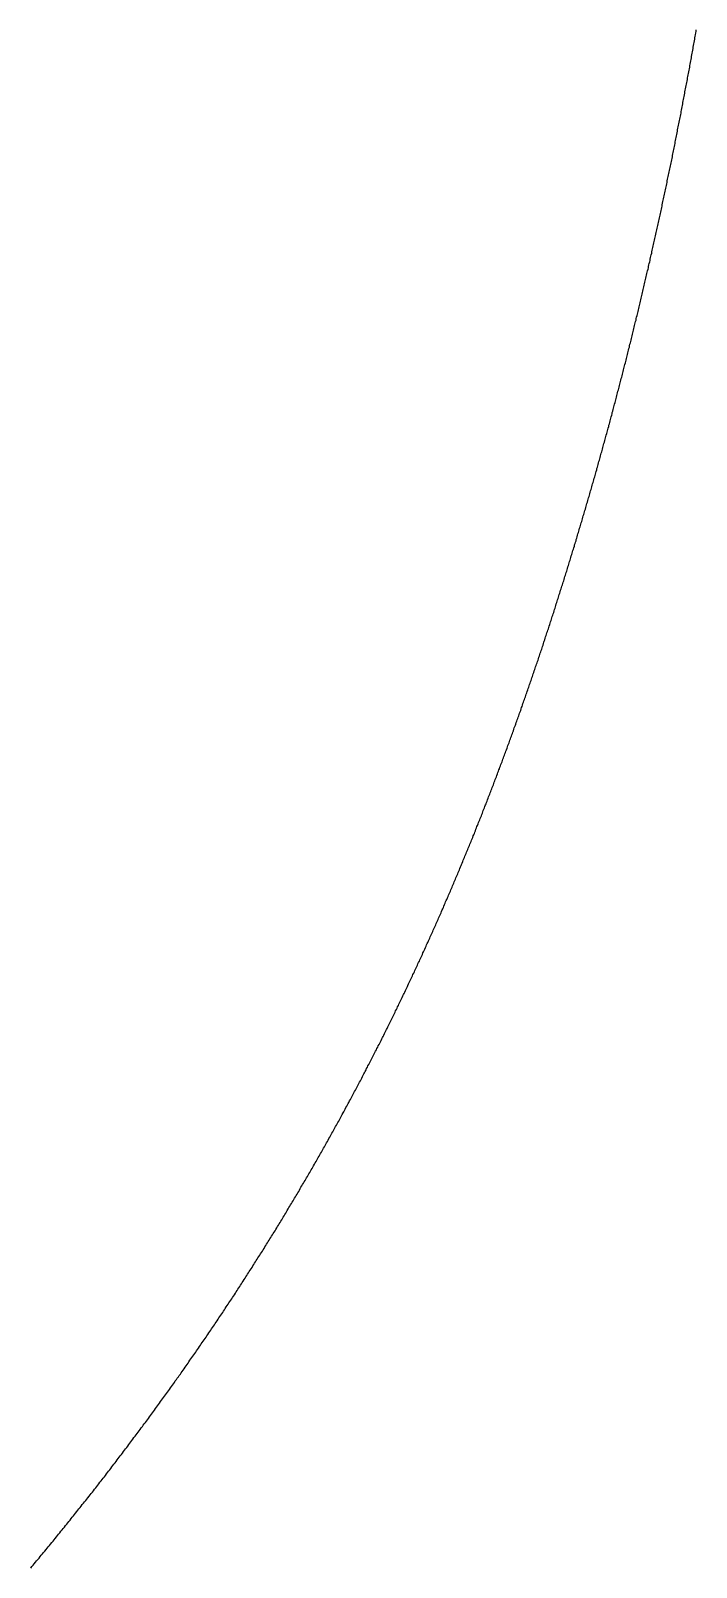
# Model space of a CAD drawing. Header units: millimetres. Extents: x 88 to 97873, y 32 to 55088.
# Drawn here: x 49179.77 to 49184.15, y 5155.69 to 5165.8 of the extents above; entities that cross this region are included whole.
import ezdxf

# ---------------------------------------------------------------- set-up
doc = ezdxf.new("R2010")
doc.units = ezdxf.units.MM
doc.header["$LTSCALE"] = 0.3

msp = doc.modelspace()

# ---------------------------------------------------------------- linework, layer by layer
for p, q in [((49184.152, 5165.797), (49184.153, 5165.807)), ((49184.133, 5165.694), (49184.135, 5165.705)), ((49184.135, 5165.705), (49184.137, 5165.715)), ((49184.137, 5165.715), (49184.139, 5165.725)), ((49184.139, 5165.725), (49184.141, 5165.735)), ((49184.141, 5165.735), (49184.143, 5165.746)), ((49184.143, 5165.746), (49184.144, 5165.756)), ((49184.144, 5165.756), (49184.146, 5165.766)), ((49184.146, 5165.766), (49184.148, 5165.776)), ((49184.148, 5165.776), (49184.15, 5165.787)), ((49184.15, 5165.787), (49184.152, 5165.797)), ((49184.115, 5165.593), (49184.117, 5165.603)), ((49184.117, 5165.603), (49184.119, 5165.613)), ((49184.119, 5165.613), (49184.121, 5165.623)), ((49184.121, 5165.623), (49184.122, 5165.633)), ((49184.122, 5165.633), (49184.124, 5165.643)), ((49184.124, 5165.643), (49184.126, 5165.654)), ((49184.126, 5165.654), (49184.128, 5165.664)), ((49184.128, 5165.664), (49184.13, 5165.674)), ((49184.13, 5165.674), (49184.132, 5165.684)), ((49184.132, 5165.684), (49184.133, 5165.694)), ((49184.096, 5165.491), (49184.098, 5165.501)), ((49184.098, 5165.501), (49184.1, 5165.511)), ((49184.1, 5165.511), (49184.102, 5165.521)), ((49184.102, 5165.521), (49184.104, 5165.532)), ((49184.104, 5165.532), (49184.106, 5165.542)), ((49184.106, 5165.542), (49184.108, 5165.552)), ((49184.108, 5165.552), (49184.11, 5165.562)), ((49184.11, 5165.562), (49184.111, 5165.572)), ((49184.111, 5165.572), (49184.113, 5165.582)), ((49184.113, 5165.582), (49184.115, 5165.593)), ((49184.078, 5165.39), (49184.079, 5165.4)), ((49184.079, 5165.4), (49184.081, 5165.41)), ((49184.081, 5165.41), (49184.083, 5165.42)), ((49184.083, 5165.42), (49184.085, 5165.431)), ((49184.085, 5165.431), (49184.087, 5165.441)), ((49184.087, 5165.441), (49184.089, 5165.451)), ((49184.089, 5165.451), (49184.091, 5165.461)), ((49184.091, 5165.461), (49184.093, 5165.471)), ((49184.093, 5165.471), (49184.095, 5165.481)), ((49184.095, 5165.481), (49184.096, 5165.491)), ((49184.058, 5165.29), (49184.06, 5165.3)), ((49184.06, 5165.3), (49184.062, 5165.31)), ((49184.062, 5165.31), (49184.064, 5165.32)), ((49184.064, 5165.32), (49184.066, 5165.33)), ((49184.066, 5165.33), (49184.068, 5165.34)), ((49184.068, 5165.34), (49184.07, 5165.35)), ((49184.07, 5165.35), (49184.072, 5165.36)), ((49184.072, 5165.36), (49184.074, 5165.37)), ((49184.074, 5165.37), (49184.076, 5165.38)), ((49184.076, 5165.38), (49184.078, 5165.39)), ((49184.039, 5165.19), (49184.041, 5165.2)), ((49184.041, 5165.2), (49184.043, 5165.21)), ((49184.043, 5165.21), (49184.045, 5165.22)), ((49184.045, 5165.22), (49184.047, 5165.23)), ((49184.047, 5165.23), (49184.049, 5165.24)), ((49184.049, 5165.24), (49184.051, 5165.25)), ((49184.051, 5165.25), (49184.053, 5165.26)), ((49184.053, 5165.26), (49184.055, 5165.27)), ((49184.055, 5165.27), (49184.057, 5165.28)), ((49184.057, 5165.28), (49184.058, 5165.29)), ((49184.017, 5165.08), (49184.019, 5165.09)), ((49184.019, 5165.09), (49184.021, 5165.1)), ((49184.021, 5165.1), (49184.023, 5165.11)), ((49184.023, 5165.11), (49184.025, 5165.12)), ((49184.025, 5165.12), (49184.027, 5165.13)), ((49184.027, 5165.13), (49184.029, 5165.14)), ((49184.029, 5165.14), (49184.031, 5165.15)), ((49184.031, 5165.15), (49184.033, 5165.16)), ((49184.033, 5165.16), (49184.035, 5165.17)), ((49184.035, 5165.17), (49184.037, 5165.18)), ((49184.037, 5165.18), (49184.039, 5165.19)), ((49183.998, 5164.981), (49184, 5164.991)), ((49184, 5164.991), (49184.002, 5165.001)), ((49184.002, 5165.001), (49184.004, 5165.011)), ((49184.004, 5165.011), (49184.006, 5165.021)), ((49184.006, 5165.021), (49184.008, 5165.031)), ((49184.008, 5165.031), (49184.01, 5165.041)), ((49184.01, 5165.041), (49184.012, 5165.05)), ((49184.012, 5165.05), (49184.014, 5165.06)), ((49184.014, 5165.06), (49184.015, 5165.07)), ((49184.015, 5165.07), (49184.017, 5165.08)), ((49183.977, 5164.883), (49183.979, 5164.892)), ((49183.979, 5164.892), (49183.981, 5164.902)), ((49183.981, 5164.902), (49183.983, 5164.912)), ((49183.983, 5164.912), (49183.985, 5164.922)), ((49183.985, 5164.922), (49183.988, 5164.932)), ((49183.988, 5164.932), (49183.99, 5164.942)), ((49183.99, 5164.942), (49183.992, 5164.952)), ((49183.992, 5164.952), (49183.994, 5164.961)), ((49183.994, 5164.961), (49183.996, 5164.971)), ((49183.996, 5164.971), (49183.998, 5164.981)), ((49183.957, 5164.784), (49183.959, 5164.794)), ((49183.959, 5164.794), (49183.961, 5164.804)), ((49183.961, 5164.804), (49183.963, 5164.814)), ((49183.963, 5164.814), (49183.965, 5164.824)), ((49183.965, 5164.824), (49183.967, 5164.833)), ((49183.967, 5164.833), (49183.969, 5164.843)), ((49183.969, 5164.843), (49183.971, 5164.853)), ((49183.971, 5164.853), (49183.973, 5164.863)), ((49183.973, 5164.863), (49183.975, 5164.873)), ((49183.975, 5164.873), (49183.977, 5164.883)), ((49183.934, 5164.677), (49183.936, 5164.686)), ((49183.936, 5164.686), (49183.938, 5164.696)), ((49183.938, 5164.696), (49183.94, 5164.706)), ((49183.94, 5164.706), (49183.943, 5164.716)), ((49183.943, 5164.716), (49183.945, 5164.726)), ((49183.945, 5164.726), (49183.947, 5164.735)), ((49183.947, 5164.735), (49183.949, 5164.745)), ((49183.949, 5164.745), (49183.951, 5164.755)), ((49183.951, 5164.755), (49183.953, 5164.765)), ((49183.953, 5164.765), (49183.955, 5164.774)), ((49183.955, 5164.774), (49183.957, 5164.784)), ((49183.913, 5164.579), (49183.915, 5164.589)), ((49183.915, 5164.589), (49183.917, 5164.599)), ((49183.917, 5164.599), (49183.92, 5164.608)), ((49183.92, 5164.608), (49183.922, 5164.618)), ((49183.922, 5164.618), (49183.924, 5164.628)), ((49183.924, 5164.628), (49183.926, 5164.638)), ((49183.926, 5164.638), (49183.928, 5164.647)), ((49183.928, 5164.647), (49183.93, 5164.657)), ((49183.93, 5164.657), (49183.932, 5164.667)), ((49183.932, 5164.667), (49183.934, 5164.677)), ((49183.892, 5164.482), (49183.894, 5164.492)), ((49183.894, 5164.492), (49183.896, 5164.502)), ((49183.896, 5164.502), (49183.898, 5164.511)), ((49183.898, 5164.511), (49183.901, 5164.521)), ((49183.901, 5164.521), (49183.903, 5164.531)), ((49183.903, 5164.531), (49183.905, 5164.54)), ((49183.905, 5164.54), (49183.907, 5164.55)), ((49183.907, 5164.55), (49183.909, 5164.56)), ((49183.909, 5164.56), (49183.911, 5164.57)), ((49183.911, 5164.57), (49183.913, 5164.579)), ((49183.868, 5164.376), (49183.87, 5164.386)), ((49183.87, 5164.386), (49183.873, 5164.395)), ((49183.873, 5164.395), (49183.875, 5164.405)), ((49183.875, 5164.405), (49183.877, 5164.415)), ((49183.877, 5164.415), (49183.879, 5164.424)), ((49183.879, 5164.424), (49183.881, 5164.434)), ((49183.881, 5164.434), (49183.883, 5164.444)), ((49183.883, 5164.444), (49183.886, 5164.453)), ((49183.886, 5164.453), (49183.888, 5164.463)), ((49183.888, 5164.463), (49183.89, 5164.473)), ((49183.89, 5164.473), (49183.892, 5164.482)), ((49183.847, 5164.28), (49183.849, 5164.289)), ((49183.849, 5164.289), (49183.851, 5164.299)), ((49183.851, 5164.299), (49183.853, 5164.309)), ((49183.853, 5164.309), (49183.855, 5164.318)), ((49183.855, 5164.318), (49183.857, 5164.328)), ((49183.857, 5164.328), (49183.86, 5164.337)), ((49183.86, 5164.337), (49183.862, 5164.347)), ((49183.862, 5164.347), (49183.864, 5164.357)), ((49183.864, 5164.357), (49183.866, 5164.366)), ((49183.866, 5164.366), (49183.868, 5164.376)), ((49183.822, 5164.174), (49183.824, 5164.184)), ((49183.824, 5164.184), (49183.827, 5164.194)), ((49183.827, 5164.194), (49183.829, 5164.203)), ((49183.829, 5164.203), (49183.831, 5164.213)), ((49183.831, 5164.213), (49183.833, 5164.222)), ((49183.833, 5164.222), (49183.836, 5164.232)), ((49183.836, 5164.232), (49183.838, 5164.241)), ((49183.838, 5164.241), (49183.84, 5164.251)), ((49183.84, 5164.251), (49183.842, 5164.261)), ((49183.842, 5164.261), (49183.844, 5164.27)), ((49183.844, 5164.27), (49183.847, 5164.28)), ((49183.798, 5164.069), (49183.8, 5164.079)), ((49183.8, 5164.079), (49183.802, 5164.088)), ((49183.802, 5164.088), (49183.804, 5164.098)), ((49183.804, 5164.098), (49183.807, 5164.107)), ((49183.807, 5164.107), (49183.809, 5164.117)), ((49183.809, 5164.117), (49183.811, 5164.127)), ((49183.811, 5164.127), (49183.813, 5164.136)), ((49183.813, 5164.136), (49183.816, 5164.146)), ((49183.816, 5164.146), (49183.818, 5164.155)), ((49183.818, 5164.155), (49183.82, 5164.165)), ((49183.82, 5164.165), (49183.822, 5164.174)), ((49183.775, 5163.974), (49183.777, 5163.984)), ((49183.777, 5163.984), (49183.78, 5163.993)), ((49183.78, 5163.993), (49183.782, 5164.003)), ((49183.782, 5164.003), (49183.784, 5164.012)), ((49183.784, 5164.012), (49183.786, 5164.022)), ((49183.786, 5164.022), (49183.789, 5164.031)), ((49183.789, 5164.031), (49183.791, 5164.041)), ((49183.791, 5164.041), (49183.793, 5164.05)), ((49183.793, 5164.05), (49183.795, 5164.06)), ((49183.795, 5164.06), (49183.798, 5164.069)), ((49183.75, 5163.87), (49183.752, 5163.879)), ((49183.752, 5163.879), (49183.754, 5163.889)), ((49183.754, 5163.889), (49183.757, 5163.898)), ((49183.757, 5163.898), (49183.759, 5163.908)), ((49183.759, 5163.908), (49183.761, 5163.917)), ((49183.761, 5163.917), (49183.764, 5163.927)), ((49183.764, 5163.927), (49183.766, 5163.936)), ((49183.766, 5163.936), (49183.768, 5163.946)), ((49183.768, 5163.946), (49183.77, 5163.955)), ((49183.77, 5163.955), (49183.773, 5163.965)), ((49183.773, 5163.965), (49183.775, 5163.974)), ((49183.724, 5163.766), (49183.727, 5163.776)), ((49183.727, 5163.776), (49183.729, 5163.785)), ((49183.729, 5163.785), (49183.731, 5163.794)), ((49183.731, 5163.794), (49183.734, 5163.804)), ((49183.734, 5163.804), (49183.736, 5163.813)), ((49183.736, 5163.813), (49183.738, 5163.823)), ((49183.738, 5163.823), (49183.741, 5163.832)), ((49183.741, 5163.832), (49183.743, 5163.842)), ((49183.743, 5163.842), (49183.745, 5163.851)), ((49183.745, 5163.851), (49183.747, 5163.861)), ((49183.747, 5163.861), (49183.75, 5163.87)), ((49183.701, 5163.672), (49183.703, 5163.681)), ((49183.703, 5163.681), (49183.705, 5163.691)), ((49183.705, 5163.691), (49183.708, 5163.7)), ((49183.708, 5163.7), (49183.71, 5163.71)), ((49183.71, 5163.71), (49183.713, 5163.719)), ((49183.713, 5163.719), (49183.715, 5163.728)), ((49183.715, 5163.728), (49183.717, 5163.738)), ((49183.717, 5163.738), (49183.72, 5163.747)), ((49183.72, 5163.747), (49183.722, 5163.757)), ((49183.722, 5163.757), (49183.724, 5163.766)), ((49183.675, 5163.569), (49183.677, 5163.578)), ((49183.677, 5163.578), (49183.679, 5163.588)), ((49183.679, 5163.588), (49183.682, 5163.597)), ((49183.682, 5163.597), (49183.684, 5163.606)), ((49183.684, 5163.606), (49183.687, 5163.616)), ((49183.687, 5163.616), (49183.689, 5163.625)), ((49183.689, 5163.625), (49183.691, 5163.634)), ((49183.691, 5163.634), (49183.694, 5163.644)), ((49183.694, 5163.644), (49183.696, 5163.653)), ((49183.696, 5163.653), (49183.698, 5163.663)), ((49183.698, 5163.663), (49183.701, 5163.672)), ((49183.648, 5163.466), (49183.65, 5163.475)), ((49183.65, 5163.475), (49183.653, 5163.485)), ((49183.653, 5163.485), (49183.655, 5163.494)), ((49183.655, 5163.494), (49183.658, 5163.503)), ((49183.658, 5163.503), (49183.66, 5163.513)), ((49183.66, 5163.513), (49183.663, 5163.522)), ((49183.663, 5163.522), (49183.665, 5163.531)), ((49183.665, 5163.531), (49183.667, 5163.541)), ((49183.667, 5163.541), (49183.67, 5163.55)), ((49183.67, 5163.55), (49183.672, 5163.559)), ((49183.672, 5163.559), (49183.675, 5163.569)), ((49183.621, 5163.364), (49183.624, 5163.373)), ((49183.624, 5163.373), (49183.626, 5163.382)), ((49183.626, 5163.382), (49183.629, 5163.391)), ((49183.629, 5163.391), (49183.631, 5163.401)), ((49183.631, 5163.401), (49183.633, 5163.41)), ((49183.633, 5163.41), (49183.636, 5163.419)), ((49183.636, 5163.419), (49183.638, 5163.429)), ((49183.638, 5163.429), (49183.641, 5163.438)), ((49183.641, 5163.438), (49183.643, 5163.447)), ((49183.643, 5163.447), (49183.646, 5163.457)), ((49183.646, 5163.457), (49183.648, 5163.466)), ((49183.594, 5163.261), (49183.597, 5163.271)), ((49183.597, 5163.271), (49183.599, 5163.28)), ((49183.599, 5163.28), (49183.601, 5163.289)), ((49183.601, 5163.289), (49183.604, 5163.298)), ((49183.604, 5163.298), (49183.606, 5163.308)), ((49183.606, 5163.308), (49183.609, 5163.317)), ((49183.609, 5163.317), (49183.611, 5163.326)), ((49183.611, 5163.326), (49183.614, 5163.336)), ((49183.614, 5163.336), (49183.616, 5163.345)), ((49183.616, 5163.345), (49183.619, 5163.354)), ((49183.619, 5163.354), (49183.621, 5163.364)), ((49183.567, 5163.159), (49183.569, 5163.169)), ((49183.569, 5163.169), (49183.572, 5163.178)), ((49183.572, 5163.178), (49183.574, 5163.187)), ((49183.574, 5163.187), (49183.577, 5163.197)), ((49183.577, 5163.197), (49183.579, 5163.206)), ((49183.579, 5163.206), (49183.582, 5163.215)), ((49183.582, 5163.215), (49183.584, 5163.224)), ((49183.584, 5163.224), (49183.587, 5163.234)), ((49183.587, 5163.234), (49183.589, 5163.243)), ((49183.589, 5163.243), (49183.592, 5163.252)), ((49183.592, 5163.252), (49183.594, 5163.261)), ((49183.541, 5163.067), (49183.544, 5163.076)), ((49183.544, 5163.076), (49183.546, 5163.086)), ((49183.546, 5163.086), (49183.549, 5163.095)), ((49183.549, 5163.095), (49183.551, 5163.104)), ((49183.551, 5163.104), (49183.554, 5163.113)), ((49183.554, 5163.113), (49183.556, 5163.123)), ((49183.556, 5163.123), (49183.559, 5163.132)), ((49183.559, 5163.132), (49183.561, 5163.141)), ((49183.561, 5163.141), (49183.564, 5163.15)), ((49183.564, 5163.15), (49183.567, 5163.159)), ((49183.513, 5162.966), (49183.516, 5162.975)), ((49183.516, 5162.975), (49183.518, 5162.984)), ((49183.518, 5162.984), (49183.521, 5162.993)), ((49183.521, 5162.993), (49183.523, 5163.003)), ((49183.523, 5163.003), (49183.526, 5163.012)), ((49183.526, 5163.012), (49183.528, 5163.021)), ((49183.528, 5163.021), (49183.531, 5163.03)), ((49183.531, 5163.03), (49183.534, 5163.039)), ((49183.534, 5163.039), (49183.536, 5163.049)), ((49183.536, 5163.049), (49183.539, 5163.058)), ((49183.539, 5163.058), (49183.541, 5163.067)), ((49183.485, 5162.865), (49183.487, 5162.874)), ((49183.487, 5162.874), (49183.49, 5162.883)), ((49183.49, 5162.883), (49183.492, 5162.892)), ((49183.492, 5162.892), (49183.495, 5162.901)), ((49183.495, 5162.901), (49183.498, 5162.911)), ((49183.498, 5162.911), (49183.5, 5162.92)), ((49183.5, 5162.92), (49183.503, 5162.929)), ((49183.503, 5162.929), (49183.505, 5162.938)), ((49183.505, 5162.938), (49183.508, 5162.947)), ((49183.508, 5162.947), (49183.51, 5162.957)), ((49183.51, 5162.957), (49183.513, 5162.966)), ((49183.456, 5162.764), (49183.458, 5162.773)), ((49183.458, 5162.773), (49183.461, 5162.782)), ((49183.461, 5162.782), (49183.464, 5162.791)), ((49183.464, 5162.791), (49183.466, 5162.801)), ((49183.466, 5162.801), (49183.469, 5162.81)), ((49183.469, 5162.81), (49183.471, 5162.819)), ((49183.471, 5162.819), (49183.474, 5162.828)), ((49183.474, 5162.828), (49183.477, 5162.837)), ((49183.477, 5162.837), (49183.479, 5162.846)), ((49183.479, 5162.846), (49183.482, 5162.856)), ((49183.482, 5162.856), (49183.485, 5162.865)), ((49183.424, 5162.654), (49183.426, 5162.663)), ((49183.426, 5162.663), (49183.429, 5162.673)), ((49183.429, 5162.673), (49183.432, 5162.682)), ((49183.432, 5162.682), (49183.434, 5162.691)), ((49183.434, 5162.691), (49183.437, 5162.7)), ((49183.437, 5162.7), (49183.44, 5162.709)), ((49183.44, 5162.709), (49183.442, 5162.718)), ((49183.442, 5162.718), (49183.445, 5162.727)), ((49183.445, 5162.727), (49183.448, 5162.737)), ((49183.448, 5162.737), (49183.45, 5162.746)), ((49183.45, 5162.746), (49183.453, 5162.755)), ((49183.453, 5162.755), (49183.456, 5162.764)), ((49183.394, 5162.554), (49183.397, 5162.563)), ((49183.397, 5162.563), (49183.4, 5162.572)), ((49183.4, 5162.572), (49183.402, 5162.581)), ((49183.402, 5162.581), (49183.405, 5162.59)), ((49183.405, 5162.59), (49183.408, 5162.6)), ((49183.408, 5162.6), (49183.41, 5162.609)), ((49183.41, 5162.609), (49183.413, 5162.618)), ((49183.413, 5162.618), (49183.416, 5162.627)), ((49183.416, 5162.627), (49183.418, 5162.636)), ((49183.418, 5162.636), (49183.421, 5162.645)), ((49183.421, 5162.645), (49183.424, 5162.654)), ((49183.364, 5162.454), (49183.367, 5162.463)), ((49183.367, 5162.463), (49183.37, 5162.472)), ((49183.37, 5162.472), (49183.372, 5162.481)), ((49183.372, 5162.481), (49183.375, 5162.49)), ((49183.375, 5162.49), (49183.378, 5162.499)), ((49183.378, 5162.499), (49183.381, 5162.509)), ((49183.381, 5162.509), (49183.383, 5162.518)), ((49183.383, 5162.518), (49183.386, 5162.527)), ((49183.386, 5162.527), (49183.389, 5162.536)), ((49183.389, 5162.536), (49183.391, 5162.545)), ((49183.391, 5162.545), (49183.394, 5162.554)), ((49183.334, 5162.354), (49183.337, 5162.363)), ((49183.337, 5162.363), (49183.339, 5162.372)), ((49183.339, 5162.372), (49183.342, 5162.381)), ((49183.342, 5162.381), (49183.345, 5162.39)), ((49183.345, 5162.39), (49183.348, 5162.399)), ((49183.348, 5162.399), (49183.351, 5162.409)), ((49183.351, 5162.409), (49183.353, 5162.418)), ((49183.353, 5162.418), (49183.356, 5162.427)), ((49183.356, 5162.427), (49183.359, 5162.436)), ((49183.359, 5162.436), (49183.362, 5162.445)), ((49183.362, 5162.445), (49183.364, 5162.454)), ((49183.303, 5162.254), (49183.306, 5162.263)), ((49183.306, 5162.263), (49183.309, 5162.273)), ((49183.309, 5162.273), (49183.312, 5162.282)), ((49183.312, 5162.282), (49183.315, 5162.291)), ((49183.315, 5162.291), (49183.317, 5162.3)), ((49183.317, 5162.3), (49183.32, 5162.309)), ((49183.32, 5162.309), (49183.323, 5162.318)), ((49183.323, 5162.318), (49183.326, 5162.327)), ((49183.326, 5162.327), (49183.328, 5162.336)), ((49183.328, 5162.336), (49183.331, 5162.345)), ((49183.331, 5162.345), (49183.334, 5162.354)), ((49183.272, 5162.155), (49183.275, 5162.164)), ((49183.275, 5162.164), (49183.278, 5162.173)), ((49183.278, 5162.173), (49183.281, 5162.182)), ((49183.281, 5162.182), (49183.284, 5162.191)), ((49183.284, 5162.191), (49183.286, 5162.2)), ((49183.286, 5162.2), (49183.289, 5162.209)), ((49183.289, 5162.209), (49183.292, 5162.218)), ((49183.292, 5162.218), (49183.295, 5162.227)), ((49183.295, 5162.227), (49183.298, 5162.236)), ((49183.298, 5162.236), (49183.301, 5162.245)), ((49183.301, 5162.245), (49183.303, 5162.254)), ((49183.241, 5162.056), (49183.244, 5162.065)), ((49183.244, 5162.065), (49183.247, 5162.074)), ((49183.247, 5162.074), (49183.25, 5162.083)), ((49183.25, 5162.083), (49183.252, 5162.092)), ((49183.252, 5162.092), (49183.255, 5162.101)), ((49183.255, 5162.101), (49183.258, 5162.11)), ((49183.258, 5162.11), (49183.261, 5162.119)), ((49183.261, 5162.119), (49183.264, 5162.128)), ((49183.264, 5162.128), (49183.267, 5162.137)), ((49183.267, 5162.137), (49183.269, 5162.146)), ((49183.269, 5162.146), (49183.272, 5162.155)), ((49183.206, 5161.947), (49183.209, 5161.956)), ((49183.209, 5161.956), (49183.212, 5161.965)), ((49183.212, 5161.965), (49183.215, 5161.974)), ((49183.215, 5161.974), (49183.218, 5161.983)), ((49183.218, 5161.983), (49183.221, 5161.992)), ((49183.221, 5161.992), (49183.224, 5162.001)), ((49183.224, 5162.001), (49183.227, 5162.01)), ((49183.227, 5162.01), (49183.229, 5162.02)), ((49183.229, 5162.02), (49183.232, 5162.029)), ((49183.232, 5162.029), (49183.235, 5162.038)), ((49183.235, 5162.038), (49183.238, 5162.047)), ((49183.238, 5162.047), (49183.241, 5162.056)), ((49183.174, 5161.848), (49183.177, 5161.857)), ((49183.177, 5161.857), (49183.18, 5161.866)), ((49183.18, 5161.866), (49183.183, 5161.875)), ((49183.183, 5161.875), (49183.186, 5161.884)), ((49183.186, 5161.884), (49183.189, 5161.893)), ((49183.189, 5161.893), (49183.192, 5161.902)), ((49183.192, 5161.902), (49183.195, 5161.911)), ((49183.195, 5161.911), (49183.198, 5161.92)), ((49183.198, 5161.92), (49183.2, 5161.929)), ((49183.2, 5161.929), (49183.203, 5161.938)), ((49183.203, 5161.938), (49183.206, 5161.947)), ((49183.142, 5161.75), (49183.145, 5161.759)), ((49183.145, 5161.759), (49183.148, 5161.768)), ((49183.148, 5161.768), (49183.15, 5161.777)), ((49183.15, 5161.777), (49183.153, 5161.785)), ((49183.153, 5161.785), (49183.156, 5161.794)), ((49183.156, 5161.794), (49183.159, 5161.803)), ((49183.159, 5161.803), (49183.162, 5161.812)), ((49183.162, 5161.812), (49183.165, 5161.821)), ((49183.165, 5161.821), (49183.168, 5161.83)), ((49183.168, 5161.83), (49183.171, 5161.839)), ((49183.171, 5161.839), (49183.174, 5161.848)), ((49183.109, 5161.651), (49183.112, 5161.66)), ((49183.112, 5161.66), (49183.115, 5161.669)), ((49183.115, 5161.669), (49183.118, 5161.678)), ((49183.118, 5161.678), (49183.121, 5161.687)), ((49183.121, 5161.687), (49183.124, 5161.696)), ((49183.124, 5161.696), (49183.127, 5161.705)), ((49183.127, 5161.705), (49183.13, 5161.714)), ((49183.13, 5161.714), (49183.133, 5161.723)), ((49183.133, 5161.723), (49183.136, 5161.732)), ((49183.136, 5161.732), (49183.139, 5161.741)), ((49183.139, 5161.741), (49183.142, 5161.75)), ((49183.072, 5161.543), (49183.075, 5161.552)), ((49183.075, 5161.552), (49183.078, 5161.561)), ((49183.078, 5161.561), (49183.081, 5161.57)), ((49183.081, 5161.57), (49183.084, 5161.579)), ((49183.084, 5161.579), (49183.087, 5161.588)), ((49183.087, 5161.588), (49183.09, 5161.597)), ((49183.09, 5161.597), (49183.093, 5161.606)), ((49183.093, 5161.606), (49183.096, 5161.615)), ((49183.096, 5161.615), (49183.1, 5161.624)), ((49183.1, 5161.624), (49183.103, 5161.633)), ((49183.103, 5161.633), (49183.106, 5161.642)), ((49183.106, 5161.642), (49183.109, 5161.651)), ((49183.038, 5161.445), (49183.041, 5161.454)), ((49183.041, 5161.454), (49183.044, 5161.463)), ((49183.044, 5161.463), (49183.047, 5161.472)), ((49183.047, 5161.472), (49183.051, 5161.481)), ((49183.051, 5161.481), (49183.054, 5161.49)), ((49183.054, 5161.49), (49183.057, 5161.499)), ((49183.057, 5161.499), (49183.06, 5161.508)), ((49183.06, 5161.508), (49183.063, 5161.516)), ((49183.063, 5161.516), (49183.066, 5161.525)), ((49183.066, 5161.525), (49183.069, 5161.534)), ((49183.069, 5161.534), (49183.072, 5161.543)), ((49183.004, 5161.347), (49183.007, 5161.355)), ((49183.007, 5161.355), (49183.01, 5161.364)), ((49183.01, 5161.364), (49183.013, 5161.373)), ((49183.013, 5161.373), (49183.016, 5161.382)), ((49183.016, 5161.382), (49183.019, 5161.391)), ((49183.019, 5161.391), (49183.023, 5161.4)), ((49183.023, 5161.4), (49183.026, 5161.409)), ((49183.026, 5161.409), (49183.029, 5161.418)), ((49183.029, 5161.418), (49183.032, 5161.427)), ((49183.032, 5161.427), (49183.035, 5161.436)), ((49183.035, 5161.436), (49183.038, 5161.445)), ((49182.966, 5161.239), (49182.969, 5161.248)), ((49182.969, 5161.248), (49182.972, 5161.257)), ((49182.972, 5161.257), (49182.975, 5161.266)), ((49182.975, 5161.266), (49182.979, 5161.275)), ((49182.979, 5161.275), (49182.982, 5161.284)), ((49182.982, 5161.284), (49182.985, 5161.293)), ((49182.985, 5161.293), (49182.988, 5161.302)), ((49182.988, 5161.302), (49182.991, 5161.311)), ((49182.991, 5161.311), (49182.994, 5161.32)), ((49182.994, 5161.32), (49182.998, 5161.329)), ((49182.998, 5161.329), (49183.001, 5161.338)), ((49183.001, 5161.338), (49183.004, 5161.347)), ((49182.93, 5161.141), (49182.934, 5161.15)), ((49182.934, 5161.15), (49182.937, 5161.159)), ((49182.937, 5161.159), (49182.94, 5161.168)), ((49182.94, 5161.168), (49182.943, 5161.177)), ((49182.943, 5161.177), (49182.947, 5161.186)), ((49182.947, 5161.186), (49182.95, 5161.195)), ((49182.95, 5161.195), (49182.953, 5161.204)), ((49182.953, 5161.204), (49182.956, 5161.213)), ((49182.956, 5161.213), (49182.959, 5161.222)), ((49182.959, 5161.222), (49182.963, 5161.231)), ((49182.963, 5161.231), (49182.966, 5161.239)), ((49182.894, 5161.043), (49182.898, 5161.052)), ((49182.898, 5161.052), (49182.901, 5161.061)), ((49182.901, 5161.061), (49182.904, 5161.07)), ((49182.904, 5161.07), (49182.908, 5161.079)), ((49182.908, 5161.079), (49182.911, 5161.088)), ((49182.911, 5161.088), (49182.914, 5161.097)), ((49182.914, 5161.097), (49182.917, 5161.106)), ((49182.917, 5161.106), (49182.921, 5161.115)), ((49182.921, 5161.115), (49182.924, 5161.124)), ((49182.924, 5161.124), (49182.927, 5161.132)), ((49182.927, 5161.132), (49182.93, 5161.141)), ((49182.855, 5160.937), (49182.858, 5160.945)), ((49182.858, 5160.945), (49182.861, 5160.954)), ((49182.861, 5160.954), (49182.865, 5160.963)), ((49182.865, 5160.963), (49182.868, 5160.972)), ((49182.868, 5160.972), (49182.871, 5160.981)), ((49182.871, 5160.981), (49182.875, 5160.99)), ((49182.875, 5160.99), (49182.878, 5160.999)), ((49182.878, 5160.999), (49182.881, 5161.008)), ((49182.881, 5161.008), (49182.885, 5161.017)), ((49182.885, 5161.017), (49182.888, 5161.026)), ((49182.888, 5161.026), (49182.891, 5161.034)), ((49182.891, 5161.034), (49182.894, 5161.043)), ((49182.818, 5160.839), (49182.821, 5160.848)), ((49182.821, 5160.848), (49182.824, 5160.857)), ((49182.824, 5160.857), (49182.828, 5160.865)), ((49182.828, 5160.865), (49182.831, 5160.874)), ((49182.831, 5160.874), (49182.835, 5160.883)), ((49182.835, 5160.883), (49182.838, 5160.892)), ((49182.838, 5160.892), (49182.841, 5160.901)), ((49182.841, 5160.901), (49182.845, 5160.91)), ((49182.845, 5160.91), (49182.848, 5160.919)), ((49182.848, 5160.919), (49182.851, 5160.928)), ((49182.851, 5160.928), (49182.855, 5160.937)), ((49182.78, 5160.741), (49182.784, 5160.75)), ((49182.784, 5160.75), (49182.787, 5160.759)), ((49182.787, 5160.759), (49182.79, 5160.768)), ((49182.79, 5160.768), (49182.794, 5160.777)), ((49182.794, 5160.777), (49182.797, 5160.785)), ((49182.797, 5160.785), (49182.801, 5160.794)), ((49182.801, 5160.794), (49182.804, 5160.803)), ((49182.804, 5160.803), (49182.808, 5160.812)), ((49182.808, 5160.812), (49182.811, 5160.821)), ((49182.811, 5160.821), (49182.814, 5160.83)), ((49182.814, 5160.83), (49182.818, 5160.839)), ((49182.739, 5160.635), (49182.742, 5160.643)), ((49182.742, 5160.643), (49182.746, 5160.652)), ((49182.746, 5160.652), (49182.749, 5160.661)), ((49182.749, 5160.661), (49182.752, 5160.67)), ((49182.752, 5160.67), (49182.756, 5160.679)), ((49182.756, 5160.679), (49182.759, 5160.688)), ((49182.759, 5160.688), (49182.763, 5160.697)), ((49182.763, 5160.697), (49182.766, 5160.706)), ((49182.766, 5160.706), (49182.77, 5160.714)), ((49182.77, 5160.714), (49182.773, 5160.723)), ((49182.773, 5160.723), (49182.777, 5160.732)), ((49182.777, 5160.732), (49182.78, 5160.741)), ((49182.7, 5160.537), (49182.703, 5160.546)), ((49182.703, 5160.546), (49182.707, 5160.555)), ((49182.707, 5160.555), (49182.71, 5160.564)), ((49182.71, 5160.564), (49182.714, 5160.572)), ((49182.714, 5160.572), (49182.717, 5160.581)), ((49182.717, 5160.581), (49182.721, 5160.59)), ((49182.721, 5160.59), (49182.725, 5160.599)), ((49182.725, 5160.599), (49182.728, 5160.608)), ((49182.728, 5160.608), (49182.732, 5160.617)), ((49182.732, 5160.617), (49182.735, 5160.626)), ((49182.735, 5160.626), (49182.739, 5160.635)), ((49182.657, 5160.431), (49182.66, 5160.44)), ((49182.66, 5160.44), (49182.664, 5160.448)), ((49182.664, 5160.448), (49182.668, 5160.457)), ((49182.668, 5160.457), (49182.671, 5160.466)), ((49182.671, 5160.466), (49182.675, 5160.475)), ((49182.675, 5160.475), (49182.678, 5160.484)), ((49182.678, 5160.484), (49182.682, 5160.493)), ((49182.682, 5160.493), (49182.686, 5160.502)), ((49182.686, 5160.502), (49182.689, 5160.51)), ((49182.689, 5160.51), (49182.693, 5160.519)), ((49182.693, 5160.519), (49182.696, 5160.528)), ((49182.696, 5160.528), (49182.7, 5160.537)), ((49182.617, 5160.333), (49182.62, 5160.342)), ((49182.62, 5160.342), (49182.624, 5160.351)), ((49182.624, 5160.351), (49182.628, 5160.36)), ((49182.628, 5160.36), (49182.631, 5160.369)), ((49182.631, 5160.369), (49182.635, 5160.377)), ((49182.635, 5160.377), (49182.639, 5160.386)), ((49182.639, 5160.386), (49182.642, 5160.395)), ((49182.642, 5160.395), (49182.646, 5160.404)), ((49182.646, 5160.404), (49182.65, 5160.413)), ((49182.65, 5160.413), (49182.653, 5160.422)), ((49182.653, 5160.422), (49182.657, 5160.431)), ((49182.576, 5160.236), (49182.58, 5160.245)), ((49182.58, 5160.245), (49182.584, 5160.254)), ((49182.584, 5160.254), (49182.587, 5160.262)), ((49182.587, 5160.262), (49182.591, 5160.271)), ((49182.591, 5160.271), (49182.595, 5160.28)), ((49182.595, 5160.28), (49182.598, 5160.289)), ((49182.598, 5160.289), (49182.602, 5160.298)), ((49182.602, 5160.298), (49182.606, 5160.307)), ((49182.606, 5160.307), (49182.609, 5160.315)), ((49182.609, 5160.315), (49182.613, 5160.324)), ((49182.613, 5160.324), (49182.617, 5160.333)), ((49182.531, 5160.13), (49182.535, 5160.138)), ((49182.535, 5160.138), (49182.539, 5160.147)), ((49182.539, 5160.147), (49182.542, 5160.156)), ((49182.542, 5160.156), (49182.546, 5160.165)), ((49182.546, 5160.165), (49182.55, 5160.174)), ((49182.55, 5160.174), (49182.554, 5160.183)), ((49182.554, 5160.183), (49182.557, 5160.192)), ((49182.557, 5160.192), (49182.561, 5160.2)), ((49182.561, 5160.2), (49182.565, 5160.209)), ((49182.565, 5160.209), (49182.569, 5160.218)), ((49182.569, 5160.218), (49182.572, 5160.227)), ((49182.572, 5160.227), (49182.576, 5160.236)), ((49182.489, 5160.032), (49182.493, 5160.041)), ((49182.493, 5160.041), (49182.497, 5160.05)), ((49182.497, 5160.05), (49182.501, 5160.059)), ((49182.501, 5160.059), (49182.504, 5160.068)), ((49182.504, 5160.068), (49182.508, 5160.077)), ((49182.508, 5160.077), (49182.512, 5160.085)), ((49182.512, 5160.085), (49182.516, 5160.094)), ((49182.516, 5160.094), (49182.52, 5160.103)), ((49182.52, 5160.103), (49182.523, 5160.112)), ((49182.523, 5160.112), (49182.527, 5160.121)), ((49182.527, 5160.121), (49182.531, 5160.13)), ((49182.442, 5159.926), (49182.446, 5159.935)), ((49182.446, 5159.935), (49182.45, 5159.944)), ((49182.45, 5159.944), (49182.454, 5159.953)), ((49182.454, 5159.953), (49182.458, 5159.962)), ((49182.458, 5159.962), (49182.462, 5159.97)), ((49182.462, 5159.97), (49182.466, 5159.979)), ((49182.466, 5159.979), (49182.47, 5159.988)), ((49182.47, 5159.988), (49182.474, 5159.997)), ((49182.474, 5159.997), (49182.477, 5160.006)), ((49182.477, 5160.006), (49182.481, 5160.015)), ((49182.481, 5160.015), (49182.485, 5160.023)), ((49182.485, 5160.023), (49182.489, 5160.032)), ((49182.399, 5159.829), (49182.403, 5159.838)), ((49182.403, 5159.838), (49182.407, 5159.847)), ((49182.407, 5159.847), (49182.411, 5159.855)), ((49182.411, 5159.855), (49182.415, 5159.864)), ((49182.415, 5159.864), (49182.419, 5159.873)), ((49182.419, 5159.873), (49182.423, 5159.882)), ((49182.423, 5159.882), (49182.427, 5159.891)), ((49182.427, 5159.891), (49182.431, 5159.9)), ((49182.431, 5159.9), (49182.435, 5159.908)), ((49182.435, 5159.908), (49182.439, 5159.917)), ((49182.439, 5159.917), (49182.442, 5159.926)), ((49182.351, 5159.723), (49182.355, 5159.732)), ((49182.355, 5159.732), (49182.359, 5159.74)), ((49182.359, 5159.74), (49182.363, 5159.749)), ((49182.363, 5159.749), (49182.367, 5159.758)), ((49182.367, 5159.758), (49182.371, 5159.767)), ((49182.371, 5159.767), (49182.375, 5159.776)), ((49182.375, 5159.776), (49182.379, 5159.785)), ((49182.379, 5159.785), (49182.383, 5159.794)), ((49182.383, 5159.794), (49182.387, 5159.802)), ((49182.387, 5159.802), (49182.391, 5159.811)), ((49182.391, 5159.811), (49182.395, 5159.82)), ((49182.395, 5159.82), (49182.399, 5159.829)), ((49182.306, 5159.626), (49182.31, 5159.634)), ((49182.31, 5159.634), (49182.314, 5159.643)), ((49182.314, 5159.643), (49182.318, 5159.652)), ((49182.318, 5159.652), (49182.322, 5159.661)), ((49182.322, 5159.661), (49182.326, 5159.67)), ((49182.326, 5159.67), (49182.331, 5159.679)), ((49182.331, 5159.679), (49182.335, 5159.687)), ((49182.335, 5159.687), (49182.339, 5159.696)), ((49182.339, 5159.696), (49182.343, 5159.705)), ((49182.343, 5159.705), (49182.347, 5159.714)), ((49182.347, 5159.714), (49182.351, 5159.723)), ((49182.256, 5159.519), (49182.26, 5159.528)), ((49182.26, 5159.528), (49182.265, 5159.537)), ((49182.265, 5159.537), (49182.269, 5159.546)), ((49182.269, 5159.546), (49182.273, 5159.555)), ((49182.273, 5159.555), (49182.277, 5159.564)), ((49182.277, 5159.564), (49182.281, 5159.572)), ((49182.281, 5159.572), (49182.285, 5159.581)), ((49182.285, 5159.581), (49182.289, 5159.59)), ((49182.289, 5159.59), (49182.294, 5159.599)), ((49182.294, 5159.599), (49182.298, 5159.608)), ((49182.298, 5159.608), (49182.302, 5159.617)), ((49182.302, 5159.617), (49182.306, 5159.626)), ((49182.21, 5159.422), (49182.214, 5159.431)), ((49182.214, 5159.431), (49182.218, 5159.44)), ((49182.218, 5159.44), (49182.222, 5159.449)), ((49182.222, 5159.449), (49182.227, 5159.458)), ((49182.227, 5159.458), (49182.231, 5159.466)), ((49182.231, 5159.466), (49182.235, 5159.475)), ((49182.235, 5159.475), (49182.239, 5159.484)), ((49182.239, 5159.484), (49182.244, 5159.493)), ((49182.244, 5159.493), (49182.248, 5159.502)), ((49182.248, 5159.502), (49182.252, 5159.511)), ((49182.252, 5159.511), (49182.256, 5159.519)), ((49182.163, 5159.325), (49182.167, 5159.334)), ((49182.167, 5159.334), (49182.171, 5159.343)), ((49182.171, 5159.343), (49182.175, 5159.351)), ((49182.175, 5159.351), (49182.18, 5159.36)), ((49182.18, 5159.36), (49182.184, 5159.369)), ((49182.184, 5159.369), (49182.188, 5159.378)), ((49182.188, 5159.378), (49182.193, 5159.387)), ((49182.193, 5159.387), (49182.197, 5159.396)), ((49182.197, 5159.396), (49182.201, 5159.404)), ((49182.201, 5159.404), (49182.205, 5159.413)), ((49182.205, 5159.413), (49182.21, 5159.422)), ((49182.11, 5159.219), (49182.115, 5159.228)), ((49182.115, 5159.228), (49182.119, 5159.236)), ((49182.119, 5159.236), (49182.123, 5159.245)), ((49182.123, 5159.245), (49182.128, 5159.254)), ((49182.128, 5159.254), (49182.132, 5159.263)), ((49182.132, 5159.263), (49182.136, 5159.272)), ((49182.136, 5159.272), (49182.141, 5159.281)), ((49182.141, 5159.281), (49182.145, 5159.29)), ((49182.145, 5159.29), (49182.149, 5159.298)), ((49182.149, 5159.298), (49182.154, 5159.307)), ((49182.154, 5159.307), (49182.158, 5159.316)), ((49182.158, 5159.316), (49182.163, 5159.325)), ((49182.061, 5159.121), (49182.066, 5159.13)), ((49182.066, 5159.13), (49182.07, 5159.139)), ((49182.07, 5159.139), (49182.075, 5159.148)), ((49182.075, 5159.148), (49182.079, 5159.157)), ((49182.079, 5159.157), (49182.084, 5159.166)), ((49182.084, 5159.166), (49182.088, 5159.175)), ((49182.088, 5159.175), (49182.092, 5159.183)), ((49182.092, 5159.183), (49182.097, 5159.192)), ((49182.097, 5159.192), (49182.101, 5159.201)), ((49182.101, 5159.201), (49182.106, 5159.21)), ((49182.106, 5159.21), (49182.11, 5159.219)), ((49182.007, 5159.015), (49182.012, 5159.024)), ((49182.012, 5159.024), (49182.016, 5159.033)), ((49182.016, 5159.033), (49182.021, 5159.042)), ((49182.021, 5159.042), (49182.025, 5159.051)), ((49182.025, 5159.051), (49182.03, 5159.059)), ((49182.03, 5159.059), (49182.034, 5159.068)), ((49182.034, 5159.068), (49182.039, 5159.077)), ((49182.039, 5159.077), (49182.043, 5159.086)), ((49182.043, 5159.086), (49182.048, 5159.095)), ((49182.048, 5159.095), (49182.052, 5159.104)), ((49182.052, 5159.104), (49182.057, 5159.113)), ((49182.057, 5159.113), (49182.061, 5159.121)), ((49181.957, 5158.918), (49181.961, 5158.927)), ((49181.961, 5158.927), (49181.966, 5158.936)), ((49181.966, 5158.936), (49181.97, 5158.944)), ((49181.97, 5158.944), (49181.975, 5158.953)), ((49181.975, 5158.953), (49181.98, 5158.962)), ((49181.98, 5158.962), (49181.984, 5158.971)), ((49181.984, 5158.971), (49181.989, 5158.98)), ((49181.989, 5158.98), (49181.993, 5158.989)), ((49181.993, 5158.989), (49181.998, 5158.998)), ((49181.998, 5158.998), (49182.003, 5159.006)), ((49182.003, 5159.006), (49182.007, 5159.015)), ((49181.9, 5158.811), (49181.905, 5158.82)), ((49181.905, 5158.82), (49181.91, 5158.829)), ((49181.91, 5158.829), (49181.915, 5158.838)), ((49181.915, 5158.838), (49181.919, 5158.847)), ((49181.919, 5158.847), (49181.924, 5158.856)), ((49181.924, 5158.856), (49181.929, 5158.865)), ((49181.929, 5158.865), (49181.933, 5158.874)), ((49181.933, 5158.874), (49181.938, 5158.882)), ((49181.938, 5158.882), (49181.943, 5158.891)), ((49181.943, 5158.891), (49181.947, 5158.9)), ((49181.947, 5158.9), (49181.952, 5158.909)), ((49181.952, 5158.909), (49181.957, 5158.918)), ((49181.848, 5158.714), (49181.853, 5158.723)), ((49181.853, 5158.723), (49181.858, 5158.732)), ((49181.858, 5158.732), (49181.862, 5158.741)), ((49181.862, 5158.741), (49181.867, 5158.749)), ((49181.867, 5158.749), (49181.872, 5158.758)), ((49181.872, 5158.758), (49181.877, 5158.767)), ((49181.877, 5158.767), (49181.882, 5158.776)), ((49181.882, 5158.776), (49181.886, 5158.785)), ((49181.886, 5158.785), (49181.891, 5158.794)), ((49181.891, 5158.794), (49181.896, 5158.803)), ((49181.896, 5158.803), (49181.9, 5158.811)), ((49181.795, 5158.616), (49181.8, 5158.625)), ((49181.8, 5158.625), (49181.805, 5158.634)), ((49181.805, 5158.634), (49181.81, 5158.643)), ((49181.81, 5158.643), (49181.814, 5158.652)), ((49181.814, 5158.652), (49181.819, 5158.661)), ((49181.819, 5158.661), (49181.824, 5158.67)), ((49181.824, 5158.67), (49181.829, 5158.679)), ((49181.829, 5158.679), (49181.834, 5158.687)), ((49181.834, 5158.687), (49181.839, 5158.696)), ((49181.839, 5158.696), (49181.843, 5158.705)), ((49181.843, 5158.705), (49181.848, 5158.714)), ((49181.736, 5158.51), (49181.741, 5158.519)), ((49181.741, 5158.519), (49181.746, 5158.528)), ((49181.746, 5158.528), (49181.751, 5158.537)), ((49181.751, 5158.537), (49181.756, 5158.545)), ((49181.756, 5158.545), (49181.761, 5158.554)), ((49181.761, 5158.554), (49181.766, 5158.563)), ((49181.766, 5158.563), (49181.77, 5158.572)), ((49181.77, 5158.572), (49181.775, 5158.581)), ((49181.775, 5158.581), (49181.78, 5158.59)), ((49181.78, 5158.59), (49181.785, 5158.599)), ((49181.785, 5158.599), (49181.79, 5158.608)), ((49181.79, 5158.608), (49181.795, 5158.616)), ((49181.681, 5158.412), (49181.686, 5158.421)), ((49181.686, 5158.421), (49181.691, 5158.43)), ((49181.691, 5158.43), (49181.696, 5158.439)), ((49181.696, 5158.439), (49181.701, 5158.448)), ((49181.701, 5158.448), (49181.706, 5158.457)), ((49181.706, 5158.457), (49181.711, 5158.465)), ((49181.711, 5158.465), (49181.716, 5158.474)), ((49181.716, 5158.474), (49181.721, 5158.483)), ((49181.721, 5158.483), (49181.726, 5158.492)), ((49181.726, 5158.492), (49181.731, 5158.501)), ((49181.731, 5158.501), (49181.736, 5158.51)), ((49181.62, 5158.305), (49181.625, 5158.314)), ((49181.625, 5158.314), (49181.63, 5158.323)), ((49181.63, 5158.323), (49181.635, 5158.332)), ((49181.635, 5158.332), (49181.64, 5158.341)), ((49181.64, 5158.341), (49181.645, 5158.35)), ((49181.645, 5158.35), (49181.651, 5158.359)), ((49181.651, 5158.359), (49181.656, 5158.368)), ((49181.656, 5158.368), (49181.661, 5158.377)), ((49181.661, 5158.377), (49181.666, 5158.386)), ((49181.666, 5158.386), (49181.671, 5158.394)), ((49181.671, 5158.394), (49181.676, 5158.403)), ((49181.676, 5158.403), (49181.681, 5158.412)), ((49181.563, 5158.208), (49181.568, 5158.216)), ((49181.568, 5158.216), (49181.573, 5158.225)), ((49181.573, 5158.225), (49181.579, 5158.234)), ((49181.579, 5158.234), (49181.584, 5158.243)), ((49181.584, 5158.243), (49181.589, 5158.252)), ((49181.589, 5158.252), (49181.594, 5158.261)), ((49181.594, 5158.261), (49181.599, 5158.27)), ((49181.599, 5158.27), (49181.604, 5158.279)), ((49181.604, 5158.279), (49181.61, 5158.288)), ((49181.61, 5158.288), (49181.615, 5158.297)), ((49181.615, 5158.297), (49181.62, 5158.305)), ((49181.505, 5158.11), (49181.51, 5158.118)), ((49181.51, 5158.118), (49181.516, 5158.127)), ((49181.516, 5158.127), (49181.521, 5158.136)), ((49181.521, 5158.136), (49181.526, 5158.145)), ((49181.526, 5158.145), (49181.531, 5158.154)), ((49181.531, 5158.154), (49181.537, 5158.163)), ((49181.537, 5158.163), (49181.542, 5158.172)), ((49181.542, 5158.172), (49181.547, 5158.181)), ((49181.547, 5158.181), (49181.552, 5158.19)), ((49181.552, 5158.19), (49181.558, 5158.199)), ((49181.558, 5158.199), (49181.563, 5158.208)), ((49181.441, 5158.003), (49181.446, 5158.011)), ((49181.446, 5158.011), (49181.452, 5158.02)), ((49181.452, 5158.02), (49181.457, 5158.029)), ((49181.457, 5158.029), (49181.462, 5158.038)), ((49181.462, 5158.038), (49181.468, 5158.047)), ((49181.468, 5158.047), (49181.473, 5158.056)), ((49181.473, 5158.056), (49181.478, 5158.065)), ((49181.478, 5158.065), (49181.484, 5158.074)), ((49181.484, 5158.074), (49181.489, 5158.083)), ((49181.489, 5158.083), (49181.494, 5158.092)), ((49181.494, 5158.092), (49181.5, 5158.101)), ((49181.5, 5158.101), (49181.505, 5158.11)), ((49181.381, 5157.904), (49181.386, 5157.913)), ((49181.386, 5157.913), (49181.392, 5157.922)), ((49181.392, 5157.922), (49181.397, 5157.931)), ((49181.397, 5157.931), (49181.403, 5157.94)), ((49181.403, 5157.94), (49181.408, 5157.949)), ((49181.408, 5157.949), (49181.414, 5157.958)), ((49181.414, 5157.958), (49181.419, 5157.967)), ((49181.419, 5157.967), (49181.425, 5157.976)), ((49181.425, 5157.976), (49181.43, 5157.985)), ((49181.43, 5157.985), (49181.435, 5157.994)), ((49181.435, 5157.994), (49181.441, 5158.003)), ((49181.32, 5157.806), (49181.326, 5157.815)), ((49181.326, 5157.815), (49181.331, 5157.824)), ((49181.331, 5157.824), (49181.337, 5157.833)), ((49181.337, 5157.833), (49181.342, 5157.842)), ((49181.342, 5157.842), (49181.348, 5157.851)), ((49181.348, 5157.851), (49181.353, 5157.86)), ((49181.353, 5157.86), (49181.359, 5157.869)), ((49181.359, 5157.869), (49181.364, 5157.878)), ((49181.364, 5157.878), (49181.37, 5157.886)), ((49181.37, 5157.886), (49181.375, 5157.895)), ((49181.375, 5157.895), (49181.381, 5157.904)), ((49181.258, 5157.708), (49181.264, 5157.717)), ((49181.264, 5157.717), (49181.269, 5157.725)), ((49181.269, 5157.725), (49181.275, 5157.734)), ((49181.275, 5157.734), (49181.281, 5157.743)), ((49181.281, 5157.743), (49181.286, 5157.752)), ((49181.286, 5157.752), (49181.292, 5157.761)), ((49181.292, 5157.761), (49181.298, 5157.77)), ((49181.298, 5157.77), (49181.303, 5157.779)), ((49181.303, 5157.779), (49181.309, 5157.788)), ((49181.309, 5157.788), (49181.314, 5157.797)), ((49181.314, 5157.797), (49181.32, 5157.806)), ((49181.189, 5157.6), (49181.195, 5157.609)), ((49181.195, 5157.609), (49181.201, 5157.618)), ((49181.201, 5157.618), (49181.207, 5157.627)), ((49181.207, 5157.627), (49181.212, 5157.636)), ((49181.212, 5157.636), (49181.218, 5157.645)), ((49181.218, 5157.645), (49181.224, 5157.654)), ((49181.224, 5157.654), (49181.23, 5157.663)), ((49181.23, 5157.663), (49181.235, 5157.672)), ((49181.235, 5157.672), (49181.241, 5157.681)), ((49181.241, 5157.681), (49181.247, 5157.69)), ((49181.247, 5157.69), (49181.252, 5157.699)), ((49181.252, 5157.699), (49181.258, 5157.708)), ((49181.125, 5157.501), (49181.131, 5157.51)), ((49181.131, 5157.51), (49181.137, 5157.519)), ((49181.137, 5157.519), (49181.143, 5157.528)), ((49181.143, 5157.528), (49181.149, 5157.537)), ((49181.149, 5157.537), (49181.155, 5157.546)), ((49181.155, 5157.546), (49181.161, 5157.555)), ((49181.161, 5157.555), (49181.166, 5157.564)), ((49181.166, 5157.564), (49181.172, 5157.573)), ((49181.172, 5157.573), (49181.178, 5157.582)), ((49181.178, 5157.582), (49181.184, 5157.591)), ((49181.184, 5157.591), (49181.189, 5157.6)), ((49181.06, 5157.402), (49181.066, 5157.411)), ((49181.066, 5157.411), (49181.072, 5157.42)), ((49181.072, 5157.42), (49181.078, 5157.429)), ((49181.078, 5157.429), (49181.084, 5157.438)), ((49181.084, 5157.438), (49181.09, 5157.447)), ((49181.09, 5157.447), (49181.096, 5157.456)), ((49181.096, 5157.456), (49181.102, 5157.465)), ((49181.102, 5157.465), (49181.108, 5157.474)), ((49181.108, 5157.474), (49181.114, 5157.483)), ((49181.114, 5157.483), (49181.12, 5157.492)), ((49181.12, 5157.492), (49181.125, 5157.501)), ((49180.988, 5157.294), (49180.994, 5157.303)), ((49180.994, 5157.303), (49181, 5157.312)), ((49181, 5157.312), (49181.006, 5157.321)), ((49181.006, 5157.321), (49181.012, 5157.33)), ((49181.012, 5157.33), (49181.018, 5157.339)), ((49181.018, 5157.339), (49181.024, 5157.348)), ((49181.024, 5157.348), (49181.031, 5157.357)), ((49181.031, 5157.357), (49181.037, 5157.366)), ((49181.037, 5157.366), (49181.042, 5157.375)), ((49181.042, 5157.375), (49181.048, 5157.384)), ((49181.048, 5157.384), (49181.054, 5157.393)), ((49181.054, 5157.393), (49181.06, 5157.402)), ((49180.921, 5157.195), (49180.927, 5157.204)), ((49180.927, 5157.204), (49180.933, 5157.213)), ((49180.933, 5157.213), (49180.939, 5157.222)), ((49180.939, 5157.222), (49180.946, 5157.231)), ((49180.946, 5157.231), (49180.952, 5157.24)), ((49180.952, 5157.24), (49180.958, 5157.249)), ((49180.958, 5157.249), (49180.964, 5157.258)), ((49180.964, 5157.258), (49180.97, 5157.267)), ((49180.97, 5157.267), (49180.976, 5157.276)), ((49180.976, 5157.276), (49180.982, 5157.285)), ((49180.982, 5157.285), (49180.988, 5157.294)), ((49180.853, 5157.096), (49180.859, 5157.105)), ((49180.859, 5157.105), (49180.865, 5157.114)), ((49180.865, 5157.114), (49180.871, 5157.123)), ((49180.871, 5157.123), (49180.878, 5157.132)), ((49180.878, 5157.132), (49180.884, 5157.141)), ((49180.884, 5157.141), (49180.89, 5157.15)), ((49180.89, 5157.15), (49180.896, 5157.159)), ((49180.896, 5157.159), (49180.902, 5157.168)), ((49180.902, 5157.168), (49180.909, 5157.177)), ((49180.909, 5157.177), (49180.915, 5157.186)), ((49180.915, 5157.186), (49180.921, 5157.195)), ((49180.783, 5156.996), (49180.79, 5157.005)), ((49180.79, 5157.005), (49180.796, 5157.014)), ((49180.796, 5157.014), (49180.802, 5157.024)), ((49180.802, 5157.024), (49180.809, 5157.033)), ((49180.809, 5157.033), (49180.815, 5157.042)), ((49180.815, 5157.042), (49180.821, 5157.051)), ((49180.821, 5157.051), (49180.827, 5157.06)), ((49180.827, 5157.06), (49180.834, 5157.069)), ((49180.834, 5157.069), (49180.84, 5157.078)), ((49180.84, 5157.078), (49180.846, 5157.087)), ((49180.846, 5157.087), (49180.853, 5157.096)), ((49180.713, 5156.897), (49180.719, 5156.906)), ((49180.719, 5156.906), (49180.725, 5156.915)), ((49180.725, 5156.915), (49180.732, 5156.924)), ((49180.732, 5156.924), (49180.738, 5156.933)), ((49180.738, 5156.933), (49180.745, 5156.942)), ((49180.745, 5156.942), (49180.751, 5156.951)), ((49180.751, 5156.951), (49180.758, 5156.96)), ((49180.758, 5156.96), (49180.764, 5156.969)), ((49180.764, 5156.969), (49180.77, 5156.978)), ((49180.77, 5156.978), (49180.777, 5156.987)), ((49180.777, 5156.987), (49180.783, 5156.996)), ((49180.641, 5156.797), (49180.647, 5156.806)), ((49180.647, 5156.806), (49180.654, 5156.815)), ((49180.654, 5156.815), (49180.661, 5156.824)), ((49180.661, 5156.824), (49180.667, 5156.833)), ((49180.667, 5156.833), (49180.674, 5156.842)), ((49180.674, 5156.842), (49180.68, 5156.851)), ((49180.68, 5156.851), (49180.687, 5156.86)), ((49180.687, 5156.86), (49180.693, 5156.869)), ((49180.693, 5156.869), (49180.7, 5156.879)), ((49180.7, 5156.879), (49180.706, 5156.888)), ((49180.706, 5156.888), (49180.713, 5156.897)), ((49180.561, 5156.688), (49180.568, 5156.697)), ((49180.568, 5156.697), (49180.575, 5156.706)), ((49180.575, 5156.706), (49180.581, 5156.715)), ((49180.581, 5156.715), (49180.588, 5156.724)), ((49180.588, 5156.724), (49180.595, 5156.733)), ((49180.595, 5156.733), (49180.601, 5156.742)), ((49180.601, 5156.742), (49180.608, 5156.751)), ((49180.608, 5156.751), (49180.615, 5156.76)), ((49180.615, 5156.76), (49180.621, 5156.77)), ((49180.621, 5156.77), (49180.628, 5156.779)), ((49180.628, 5156.779), (49180.634, 5156.788)), ((49180.634, 5156.788), (49180.641, 5156.797)), ((49180.487, 5156.587), (49180.494, 5156.596)), ((49180.494, 5156.596), (49180.501, 5156.606)), ((49180.501, 5156.606), (49180.508, 5156.615)), ((49180.508, 5156.615), (49180.514, 5156.624)), ((49180.514, 5156.624), (49180.521, 5156.633)), ((49180.521, 5156.633), (49180.528, 5156.642)), ((49180.528, 5156.642), (49180.535, 5156.651)), ((49180.535, 5156.651), (49180.541, 5156.66)), ((49180.541, 5156.66), (49180.548, 5156.669)), ((49180.548, 5156.669), (49180.555, 5156.679)), ((49180.555, 5156.679), (49180.561, 5156.688)), ((49180.412, 5156.487), (49180.419, 5156.496)), ((49180.419, 5156.496), (49180.426, 5156.505)), ((49180.426, 5156.505), (49180.433, 5156.514)), ((49180.433, 5156.514), (49180.439, 5156.523)), ((49180.439, 5156.523), (49180.446, 5156.533)), ((49180.446, 5156.533), (49180.453, 5156.542)), ((49180.453, 5156.542), (49180.46, 5156.551)), ((49180.46, 5156.551), (49180.467, 5156.56)), ((49180.467, 5156.56), (49180.474, 5156.569)), ((49180.474, 5156.569), (49180.48, 5156.578)), ((49180.48, 5156.578), (49180.487, 5156.587)), ((49180.335, 5156.386), (49180.342, 5156.395)), ((49180.342, 5156.395), (49180.349, 5156.404)), ((49180.349, 5156.404), (49180.356, 5156.414)), ((49180.356, 5156.414), (49180.363, 5156.423)), ((49180.363, 5156.423), (49180.37, 5156.432)), ((49180.37, 5156.432), (49180.377, 5156.441)), ((49180.377, 5156.441), (49180.384, 5156.45)), ((49180.384, 5156.45), (49180.391, 5156.459)), ((49180.391, 5156.459), (49180.398, 5156.469)), ((49180.398, 5156.469), (49180.405, 5156.478)), ((49180.405, 5156.478), (49180.412, 5156.487)), ((49180.258, 5156.285), (49180.265, 5156.294)), ((49180.265, 5156.294), (49180.272, 5156.304)), ((49180.272, 5156.304), (49180.279, 5156.313)), ((49180.279, 5156.313), (49180.286, 5156.322)), ((49180.286, 5156.322), (49180.293, 5156.331)), ((49180.293, 5156.331), (49180.3, 5156.34)), ((49180.3, 5156.34), (49180.307, 5156.35)), ((49180.307, 5156.35), (49180.314, 5156.359)), ((49180.314, 5156.359), (49180.321, 5156.368)), ((49180.321, 5156.368), (49180.328, 5156.377)), ((49180.328, 5156.377), (49180.335, 5156.386)), ((49180.179, 5156.184), (49180.186, 5156.193)), ((49180.186, 5156.193), (49180.193, 5156.203)), ((49180.193, 5156.203), (49180.201, 5156.212)), ((49180.201, 5156.212), (49180.208, 5156.221)), ((49180.208, 5156.221), (49180.215, 5156.23)), ((49180.215, 5156.23), (49180.222, 5156.239)), ((49180.222, 5156.239), (49180.229, 5156.249)), ((49180.229, 5156.249), (49180.236, 5156.258)), ((49180.236, 5156.258), (49180.244, 5156.267)), ((49180.244, 5156.267), (49180.251, 5156.276)), ((49180.251, 5156.276), (49180.258, 5156.285)), ((49180.099, 5156.083), (49180.106, 5156.092)), ((49180.106, 5156.092), (49180.113, 5156.101)), ((49180.113, 5156.101), (49180.121, 5156.11)), ((49180.121, 5156.11), (49180.128, 5156.12)), ((49180.128, 5156.12), (49180.135, 5156.129)), ((49180.135, 5156.129), (49180.143, 5156.138)), ((49180.143, 5156.138), (49180.15, 5156.147)), ((49180.15, 5156.147), (49180.157, 5156.157)), ((49180.157, 5156.157), (49180.164, 5156.166)), ((49180.164, 5156.166), (49180.172, 5156.175)), ((49180.172, 5156.175), (49180.179, 5156.184)), ((49180.017, 5155.981), (49180.025, 5155.99)), ((49180.025, 5155.99), (49180.032, 5156)), ((49180.032, 5156), (49180.04, 5156.009)), ((49180.04, 5156.009), (49180.047, 5156.018)), ((49180.047, 5156.018), (49180.055, 5156.027)), ((49180.055, 5156.027), (49180.062, 5156.037)), ((49180.062, 5156.037), (49180.069, 5156.046)), ((49180.069, 5156.046), (49180.077, 5156.055)), ((49180.077, 5156.055), (49180.084, 5156.064)), ((49180.084, 5156.064), (49180.091, 5156.074)), ((49180.091, 5156.074), (49180.099, 5156.083)), ((49179.935, 5155.879), (49179.942, 5155.889)), ((49179.942, 5155.889), (49179.95, 5155.898)), ((49179.95, 5155.898), (49179.957, 5155.907)), ((49179.957, 5155.907), (49179.965, 5155.916)), ((49179.965, 5155.916), (49179.972, 5155.926)), ((49179.972, 5155.926), (49179.98, 5155.935)), ((49179.98, 5155.935), (49179.987, 5155.944)), ((49179.987, 5155.944), (49179.995, 5155.953)), ((49179.995, 5155.953), (49180.002, 5155.963)), ((49180.002, 5155.963), (49180.01, 5155.972)), ((49180.01, 5155.972), (49180.017, 5155.981)), ((49179.851, 5155.777), (49179.858, 5155.787)), ((49179.858, 5155.787), (49179.866, 5155.796)), ((49179.866, 5155.796), (49179.874, 5155.805)), ((49179.874, 5155.805), (49179.881, 5155.814)), ((49179.881, 5155.814), (49179.889, 5155.824)), ((49179.889, 5155.824), (49179.897, 5155.833)), ((49179.897, 5155.833), (49179.904, 5155.842)), ((49179.904, 5155.842), (49179.912, 5155.852)), ((49179.912, 5155.852), (49179.92, 5155.861)), ((49179.92, 5155.861), (49179.927, 5155.87)), ((49179.927, 5155.87), (49179.935, 5155.879)), ((49179.773, 5155.684), (49179.781, 5155.694)), ((49179.781, 5155.694), (49179.789, 5155.703)), ((49179.789, 5155.703), (49179.797, 5155.712)), ((49179.797, 5155.712), (49179.805, 5155.722)), ((49179.805, 5155.722), (49179.812, 5155.731)), ((49179.812, 5155.731), (49179.82, 5155.74)), ((49179.82, 5155.74), (49179.828, 5155.749)), ((49179.828, 5155.749), (49179.835, 5155.759)), ((49179.835, 5155.759), (49179.843, 5155.768)), ((49179.843, 5155.768), (49179.851, 5155.777))]:
    msp.add_line(p, q)

doc.saveas('drawing.dxf')
